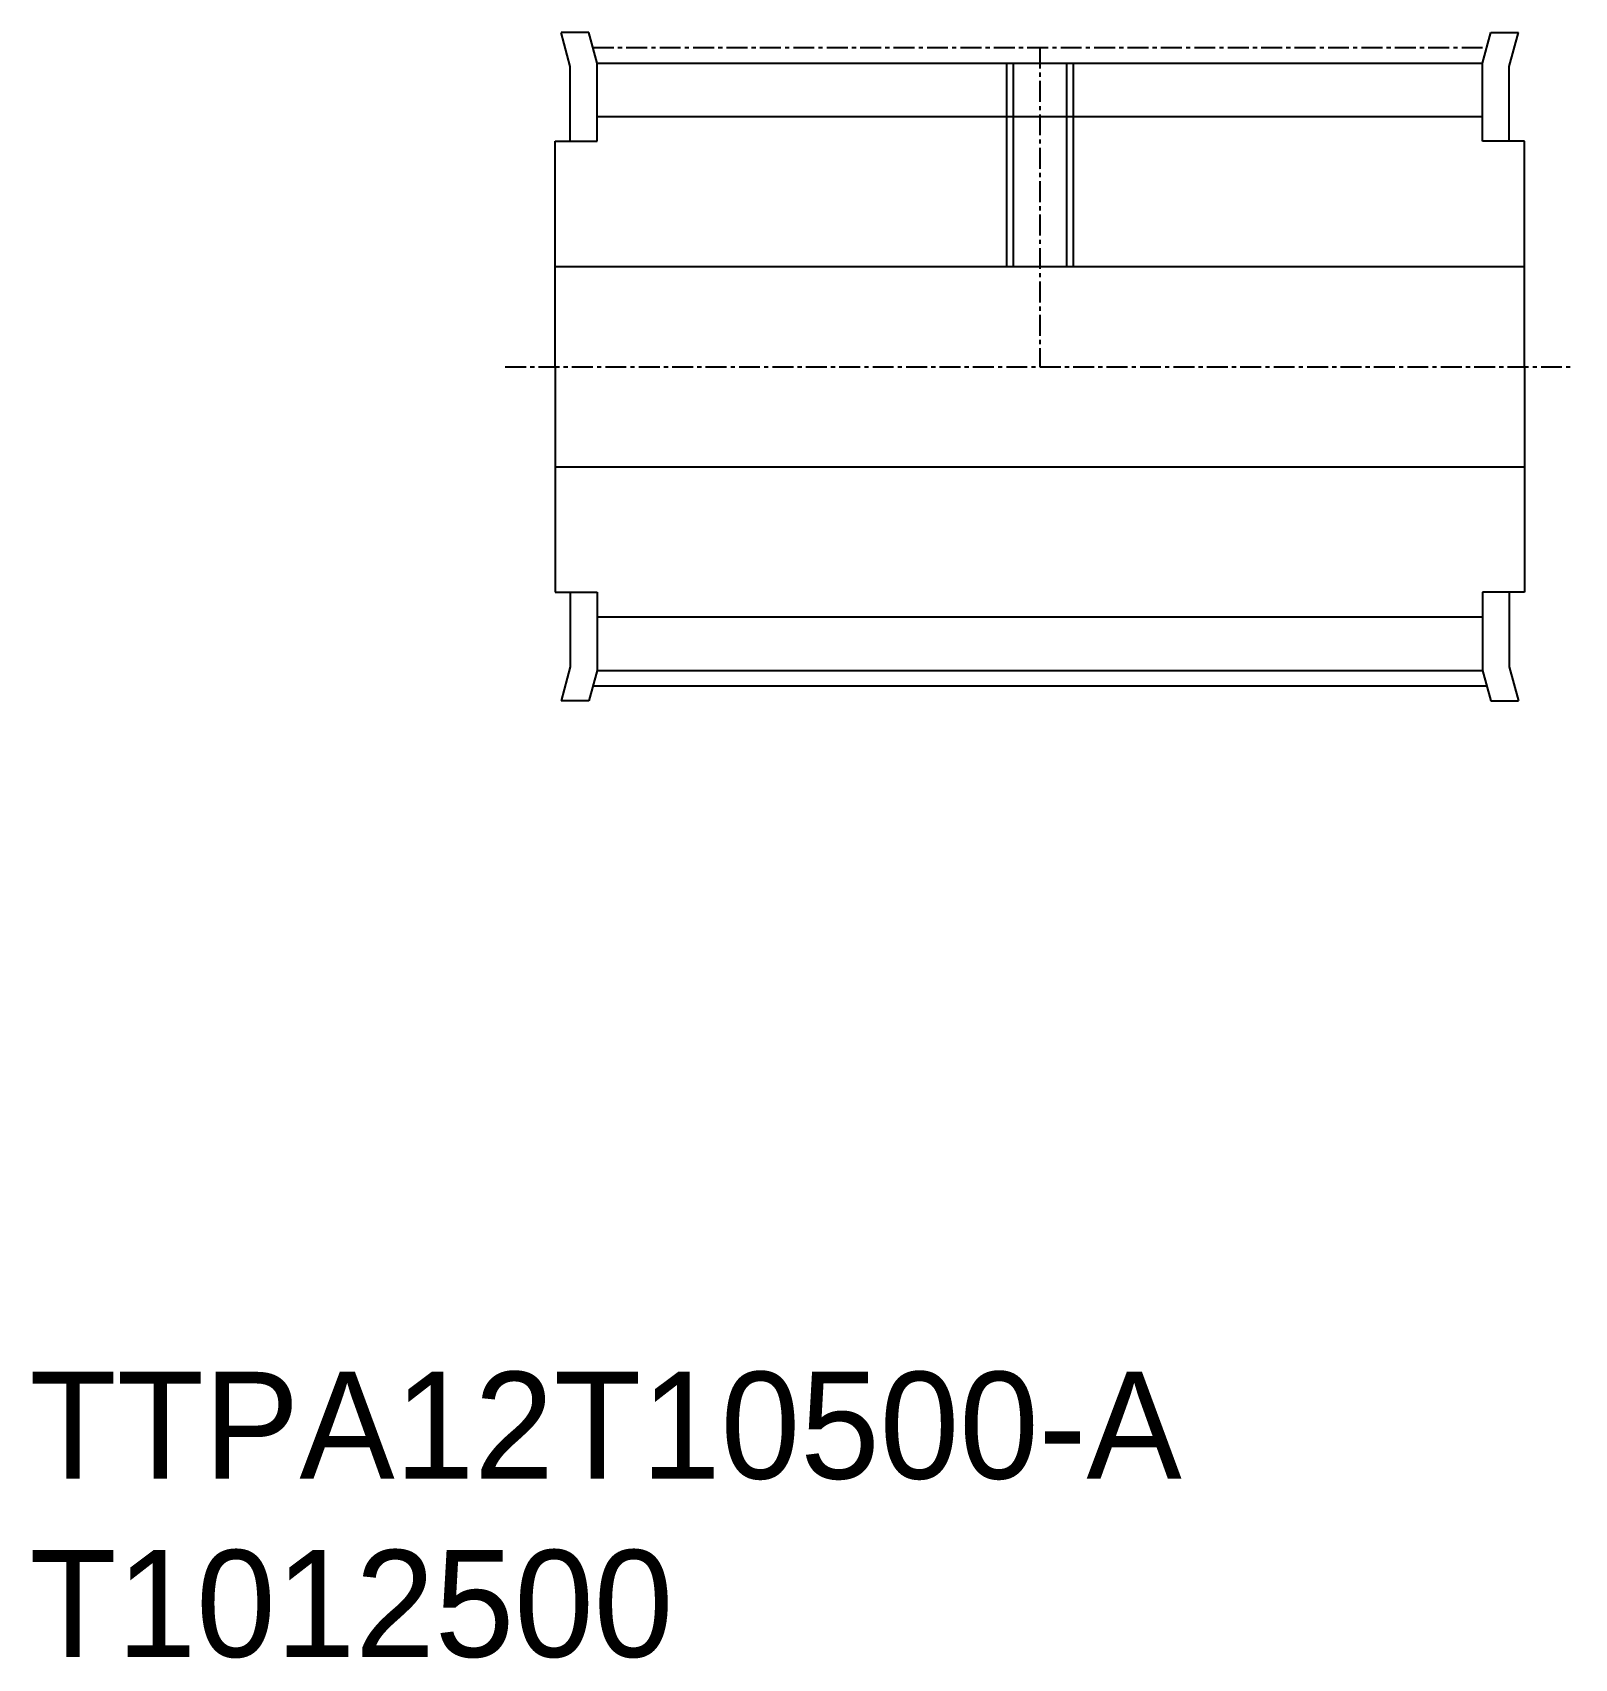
# Model space of a CAD drawing. Extents: x -284.4 to -192.1, y -41.3 to 56.
import ezdxf

# ---------------------------------------------------------------- set-up
doc = ezdxf.new("R2010")
doc.units = 0
doc.linetypes.add('CENTER', pattern=[2, 1.25, -0.25, 0.25, -0.25])
doc.linetypes.add('DASHED', pattern=[19.05, 12.7, -6.35])
doc.layers.get('0').update_dxf_attribs({"linetype": 'CONTINUOUS'})
doc.layers.add('CENTER', color=1, linetype='CENTER')

# ---------------------------------------------------------------- blocks, each defined once
blk = doc.blocks.new('*U6')
at = {"color": 7, "linetype": 'CONTINUOUS'}
for s, p in [('TTPA12T10500-A', (-284.595, -30.56)), ('T1012500', (-284.595, -41.227))]:
    blk.add_text(s, height=6.4, dxfattribs=at).set_placement(p)

msp = doc.modelspace()

# ---------------------------------------------------------------- linework, layer by layer
at = {"color": 7, "linetype": 'CONTINUOUS'}
for p, q in [((-251.103, 55.998), (-252.759, 55.998)), ((-252.214, 53.962), (-252.759, 55.998)), ((-250.614, 54.173), (-251.103, 55.998)), ((-197.614, 54.173), (-197.125, 55.998)), ((-197.125, 55.998), (-195.469, 55.998)), ((-196.014, 53.962), (-195.469, 55.998)), ((-252.214, 49.498), (-252.214, 53.962)), ((-250.614, 54.173), (-197.614, 54.173)), ((-250.614, 49.498), (-250.614, 54.173)), ((-197.614, 49.498), (-197.614, 54.173)), ((-196.014, 49.498), (-196.014, 53.962)), ((-250.614, 50.973), (-197.614, 50.973)), ((-253.114, 35.998), (-253.114, 49.498)), ((-253.114, 49.498), (-250.614, 49.498)), ((-195.114, 49.498), (-197.614, 49.498)), ((-195.114, 35.998), (-195.114, 49.498)), ((-253.114, 41.998), (-195.114, 41.998)), ((-253.114, 35.998), (-253.114, 22.498)), ((-195.114, 35.998), (-195.114, 22.498)), ((-253.114, 29.998), (-195.114, 29.998)), ((-253.114, 22.498), (-250.614, 22.498)), ((-252.214, 22.498), (-252.214, 18.033)), ((-250.614, 22.498), (-250.614, 17.823)), ((-197.614, 22.498), (-197.614, 17.823)), ((-195.114, 22.498), (-197.614, 22.498)), ((-196.014, 22.498), (-196.014, 18.033)), ((-250.614, 21.023), (-197.614, 21.023)), ((-252.214, 18.033), (-252.759, 15.998)), ((-250.614, 17.823), (-251.103, 15.998)), ((-250.614, 17.823), (-197.614, 17.823)), ((-197.614, 17.823), (-197.125, 15.998)), ((-196.014, 18.033), (-195.469, 15.998)), ((-250.862, 16.898), (-197.366, 16.898)), ((-251.103, 15.998), (-252.759, 15.998)), ((-197.125, 15.998), (-195.469, 15.998))]:
    msp.add_line(p, q, dxfattribs=at)
at = {"color": 3, "linetype": 'DASHED'}
for p, q in [((-226.114, 54.173), (-226.114, 41.998)), ((-225.714, 54.173), (-225.714, 41.998)), ((-222.514, 54.173), (-222.514, 41.998)), ((-222.114, 54.173), (-222.114, 41.998))]:
    msp.add_line(p, q, dxfattribs=at)
at = {"layer": 'CENTER', "color": 1, "linetype": 'CENTER'}
for p, q in [((-250.862, 55.098), (-197.366, 55.098)), ((-224.114, 55.098), (-224.114, 35.998)), ((-256.114, 35.998), (-192.114, 35.998))]:
    msp.add_line(p, q, dxfattribs=at)

# ---------------------------------------------------------------- block references
at = {"color": 7, "linetype": 'CONTINUOUS'}
msp.add_blockref('*U6', (0, 0), dxfattribs=at)

doc.saveas('drawing.dxf')
